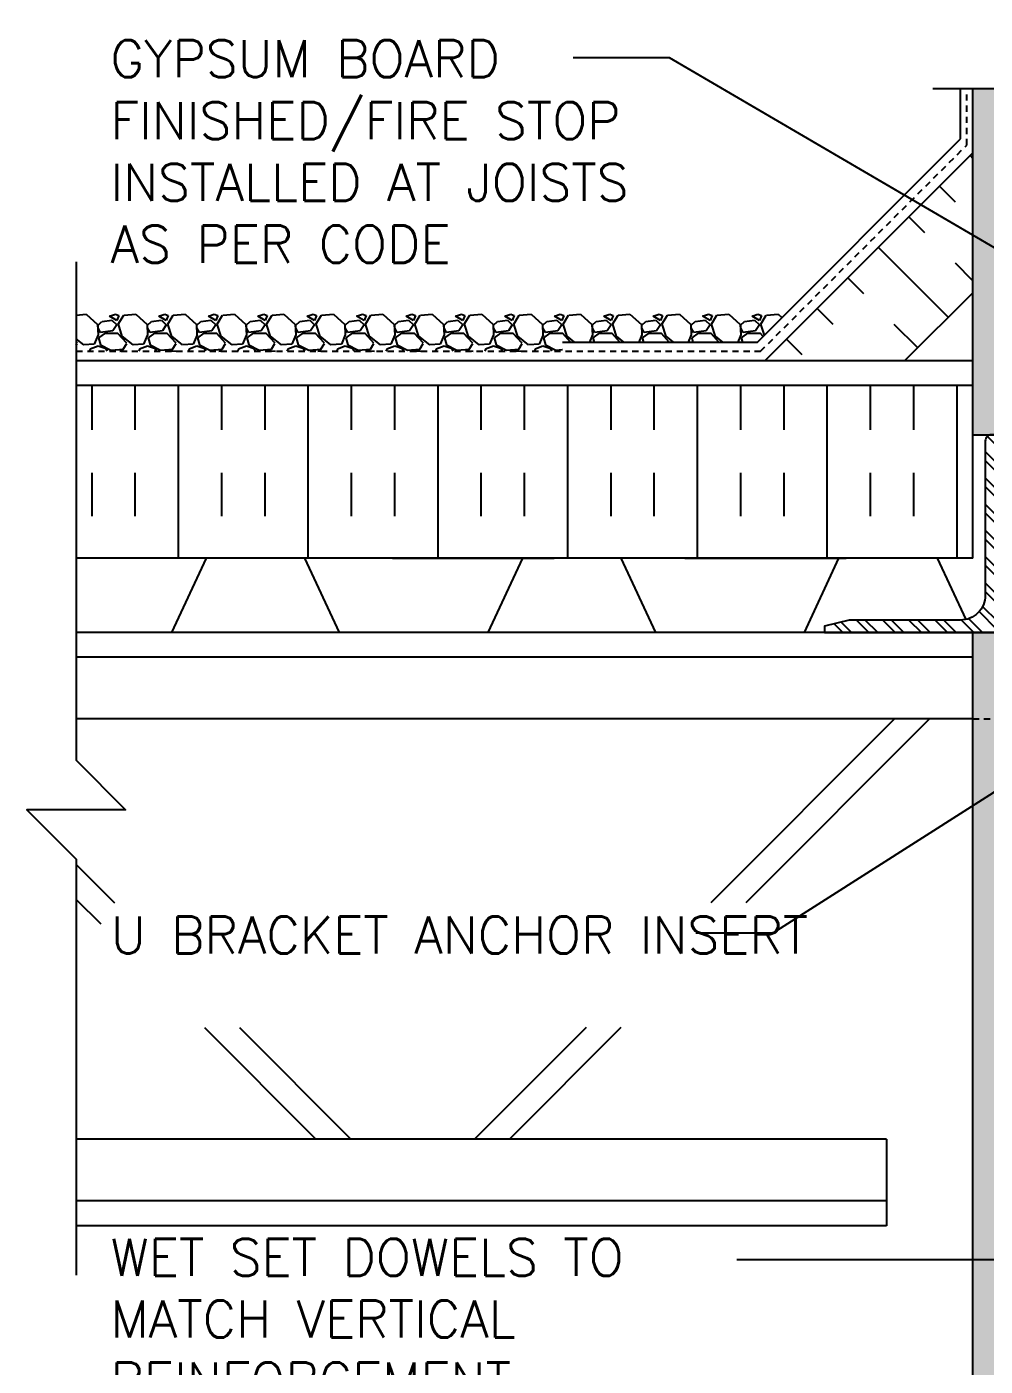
# Model space of a CAD drawing. Header units: inches. Extents: x 378 to 484, y 176 to 258.
# Drawn here: x 429.06 to 448.45, y 205.05 to 232.15 of the extents above; entities that cross this region are included whole.
import ezdxf

# ---------------------------------------------------------------- set-up
doc = ezdxf.new("R2010")
doc.units = ezdxf.units.IN
doc.header["$LTSCALE"] = 0.5
doc.header["$MEASUREMENT"] = 0
doc.linetypes.add('DASHED2', pattern=[0.375, 0.25, -0.125])
doc.linetypes.add('HIDDEN2', pattern=[0.1875, 0.125, -0.0625])
for name, color, linetype in [('HATCH', 12, 'Continuous'), ('line25', 2, 'Continuous'), ('LINE50', 5, 'Continuous'), ('LINE9', 9, 'Continuous'), ('TEXT', 4, 'Continuous')]:
    doc.layers.add(name, color=color, linetype=linetype)
doc.styles.add('DIM', font='romans.shx', dxfattribs={"width": 0.7})
doc.styles.add('ROMANS', font='romans.shx', dxfattribs={"height": 1.125})
doc.dimstyles.new('ext_12', dxfattribs={"dimscale": 12, "dimtxt": 0.09375, "dimasz": 0.09375, "dimexe": 0.09375, "dimexo": 0.0625, "dimgap": 0.0625, "dimtad": 1, "dimdec": 1, "dimzin": 3, "dimdsep": 46, "dimlunit": 4, "dimtxsty": 'DIM', "dimcen": 0.09, "dimdle": 0.09375, "dimclrt": 4, "dimadec": 0, "dimazin": 0, "dimtfac": 1, "dimtdec": 1, "dimtmove": 2, "dimatfit": 3, "dimfxl": 1, "dimfrac": 2, "dimtolj": 1, "dimtzin": 0, "dimarcsym": 0})

msp = doc.modelspace()

# ---------------------------------------------------------------- hatches: boundary and pattern name
at = {"layer": 'HATCH'}
h = msp.add_hatch(dxfattribs=at)
h.set_pattern_fill('AR-SAND', color=256, scale=0.25, style=0)
h.set_pattern_definition([(37.5, (464.0632, 249.3617), (-0.0157483, 0.481706), [0, -0.38, 0, -0.425, 0, -0.40625]), (7.5, (464.0632, 249.3617), (0.442444, 0.705537), [0, -0.205, 0, -0.3425, 0, -0.13125]), (327.5, (463.7557, 249.3617), (0.7785355, 0.001415), [0, -0.125, 0, -0.45, 0, -0.5875]), (317.5, (463.7557, 249.3617), (0.751532, 0.219419), [0, -0.0625, 0, -0.295, 0, -0.3375])])
h.paths.add_polyline_path([(464.452, 250.124), (463.952, 250.124), (463.952, 248.389), (464.452, 248.389)])
h.paths.add_polyline_path([(448.702, 248.227), (448.702, 248.227), (448.202, 248.227), (448.202, 233.399), (448.702, 233.399), (448.702, 239.897)])
h.paths.add_polyline_path([(448.702, 250.124), (448.202, 250.124), (448.202, 248.389), (448.702, 248.389)])
h.paths.add_polyline_path([(464.452, 248.227), (463.952, 248.227), (463.952, 239.897), (463.952, 233.399), (464.452, 233.399)])
h.paths.add_polyline_path([(448.702, 230.897), (448.202, 230.897), (448.202, 223.897), (448.702, 223.897)])
h.paths.add_polyline_path([(464.452, 230.897), (463.952, 230.897), (463.952, 223.897), (464.452, 223.897)])
h = msp.add_hatch(dxfattribs=at)
h.set_pattern_fill('INSUL', color=256, scale=7, angle=45, style=0)
h.set_pattern_definition([(135, (555.505, 66.4958), (1.856155, 1.856155), []), (135, (556.1238, 67.1145), (1.856155, 1.856155), [0.875, -0.875]), (135, (556.7425, 67.7333), (1.856155, 1.856155), [0.875, -0.875])])
h.paths.add_polyline_path([(446.954, 225.522), (444.125, 225.522), (448.202, 229.599), (448.202, 226.77)])
h = msp.add_hatch(dxfattribs=at)
h.set_pattern_fill('INSUL', color=256, scale=7, angle=90, style=0)
h.set_pattern_definition([(90, (555.505, 66.4958), (2.625, 2e-16), []), (90, (556.38, 66.4958), (2.625, 2e-16), [0.875, -0.875]), (90, (557.255, 66.4958), (2.625, 2e-16), [0.875, -0.875])])
h.paths.add_polyline_path([(448.202, 224.897), (448.202, 221.397), (430.062, 221.397), (430.062, 224.897)])
h = msp.add_hatch(dxfattribs=at)
h.set_pattern_fill('ANSI32', color=256, style=0)
h.set_pattern_definition([(135, (567.7206, -35.1911), (0.26516504, 0.26516504), []), (135, (567.5438, -35.1911), (0.26516504, 0.26516504), [])])
h.paths.add_polyline_path([(447.952, 220.147), (445.702, 220.147), (445.202, 220.022), (445.202, 219.897), (448.702, 219.897), (448.702, 223.897), (448.577, 223.897, 0.414214), (448.452, 223.772), (448.452, 220.647, -0.414214)])
h = msp.add_hatch(dxfattribs=at)
h.set_pattern_fill('AR-SAND', color=256, scale=0.25, style=0)
h.set_pattern_definition([(142.5, (623.70745, -44.5531), (0.01574834, 0.48170594), [0, -0.38, 0, -0.425, 0, -0.40625]), (172.5, (623.70745, -44.5531), (-0.4424442, 0.7055365), [0, -0.205, 0, -0.3425, 0, -0.13125]), (212.5, (624.01495, -44.5531), (-0.77853547, 0.00141476), [0, -0.125, 0, -0.45, 0, -0.5875]), (222.5, (624.01495, -44.5531), (-0.7515317, 0.2194189), [0, -0.0625, 0, -0.295, 0, -0.3375])])
h.paths.add_polyline_path([(448.202, 219.897), (448.702, 219.897), (448.702, 203.838), (448.702, 194.838), (448.202, 194.838)])

# ---------------------------------------------------------------- linework, layer by layer
at = {"color": 192}
for p, q in [((431.99, 219.897), (430.062, 219.897)), ((438.389, 219.897), (435.389, 219.897)), ((444.788, 219.897), (441.788, 219.897))]:
    msp.add_line(p, q, dxfattribs=at)
at = {"layer": 'HATCH'}
for p, q in [((447.952, 229.879), (447.952, 230.897)), ((443.845, 225.772), (447.952, 229.879)), ((430.062, 226.318), (430.265, 226.335)), ((430.265, 226.336), (430.495, 226.126)), ((430.735, 226.296), (430.855, 226.336)), ((430.885, 226.206), (430.735, 226.296)), ((430.855, 226.335), (430.925, 226.305)), ((430.925, 226.306), (430.885, 226.206)), ((430.913, 226.136), (431.023, 226.316)), ((431.025, 226.315), (431.265, 226.335)), ((431.265, 226.336), (431.495, 226.126)), ((431.735, 226.296), (431.855, 226.336)), ((431.885, 226.206), (431.735, 226.296)), ((431.855, 226.335), (431.925, 226.305)), ((431.925, 226.306), (431.885, 226.206)), ((431.913, 226.136), (432.023, 226.316)), ((432.025, 226.315), (432.265, 226.335)), ((432.265, 226.336), (432.495, 226.126)), ((432.735, 226.296), (432.855, 226.336)), ((432.885, 226.206), (432.735, 226.296)), ((432.855, 226.335), (432.925, 226.305)), ((432.925, 226.306), (432.885, 226.206)), ((432.913, 226.136), (433.023, 226.316)), ((433.025, 226.315), (433.265, 226.335)), ((433.265, 226.336), (433.495, 226.126)), ((433.735, 226.296), (433.855, 226.336)), ((433.885, 226.206), (433.735, 226.296)), ((433.855, 226.335), (433.925, 226.305)), ((433.925, 226.306), (433.885, 226.206)), ((433.913, 226.136), (434.023, 226.316)), ((434.025, 226.315), (434.265, 226.335)), ((434.265, 226.336), (434.495, 226.126)), ((434.735, 226.296), (434.855, 226.336)), ((434.885, 226.206), (434.735, 226.296)), ((434.855, 226.335), (434.925, 226.305)), ((434.925, 226.306), (434.885, 226.206)), ((434.913, 226.136), (435.023, 226.316)), ((435.025, 226.315), (435.265, 226.335)), ((435.265, 226.336), (435.495, 226.126)), ((435.735, 226.296), (435.855, 226.336)), ((435.885, 226.206), (435.735, 226.296)), ((435.855, 226.335), (435.925, 226.305)), ((435.925, 226.306), (435.885, 226.206)), ((435.913, 226.136), (436.023, 226.316)), ((436.025, 226.315), (436.265, 226.335)), ((436.265, 226.336), (436.495, 226.126)), ((436.735, 226.296), (436.855, 226.336)), ((436.885, 226.206), (436.735, 226.296)), ((436.855, 226.335), (436.925, 226.305)), ((436.925, 226.306), (436.885, 226.206)), ((436.913, 226.136), (437.023, 226.316)), ((437.025, 226.315), (437.265, 226.335)), ((437.265, 226.336), (437.495, 226.126)), ((437.735, 226.296), (437.855, 226.336)), ((437.885, 226.206), (437.735, 226.296)), ((437.855, 226.335), (437.925, 226.305)), ((437.925, 226.306), (437.885, 226.206)), ((437.913, 226.136), (438.023, 226.316)), ((438.025, 226.315), (438.265, 226.335)), ((438.265, 226.336), (438.495, 226.126)), ((438.735, 226.296), (438.855, 226.336)), ((438.885, 226.206), (438.735, 226.296)), ((438.855, 226.335), (438.925, 226.305)), ((438.925, 226.306), (438.885, 226.206)), ((438.913, 226.136), (439.023, 226.316)), ((439.025, 226.315), (439.265, 226.335)), ((439.265, 226.336), (439.495, 226.126)), ((439.735, 226.296), (439.855, 226.336)), ((439.885, 226.206), (439.735, 226.296)), ((439.855, 226.335), (439.925, 226.305)), ((439.925, 226.306), (439.885, 226.206)), ((439.913, 226.136), (440.023, 226.316)), ((440.025, 226.315), (440.265, 226.335)), ((440.265, 226.336), (440.495, 226.126)), ((440.735, 226.296), (440.855, 226.336)), ((440.885, 226.206), (440.735, 226.296)), ((440.855, 226.335), (440.925, 226.305)), ((440.925, 226.306), (440.885, 226.206)), ((440.913, 226.136), (441.023, 226.316)), ((441.025, 226.315), (441.265, 226.335)), ((441.265, 226.336), (441.495, 226.126)), ((441.735, 226.296), (441.855, 226.336)), ((441.885, 226.206), (441.735, 226.296)), ((441.855, 226.335), (441.925, 226.305)), ((441.925, 226.306), (441.885, 226.206)), ((441.913, 226.136), (442.023, 226.316)), ((442.025, 226.315), (442.265, 226.335)), ((442.265, 226.336), (442.495, 226.126)), ((442.735, 226.296), (442.855, 226.336)), ((442.885, 226.206), (442.735, 226.296)), ((442.855, 226.335), (442.925, 226.305)), ((442.925, 226.306), (442.885, 226.206)), ((442.913, 226.136), (443.023, 226.316)), ((443.025, 226.315), (443.265, 226.335)), ((443.265, 226.336), (443.495, 226.126)), ((443.735, 226.296), (443.855, 226.336)), ((443.885, 226.206), (443.735, 226.296)), ((443.855, 226.335), (443.925, 226.305)), ((443.925, 226.306), (443.885, 226.206)), ((443.913, 226.136), (444.023, 226.316)), ((444.025, 226.315), (444.265, 226.335)), ((444.265, 226.336), (444.34, 226.267)), ((430.495, 226.126), (430.505, 225.916)), ((430.503, 226.114), (430.583, 226.184)), ((430.505, 226.056), (430.505, 226.116)), ((430.555, 225.966), (430.505, 226.056)), ((430.805, 225.995), (430.555, 225.965)), ((430.584, 226.186), (430.784, 226.216)), ((430.785, 226.216), (430.885, 226.116)), ((430.885, 226.116), (430.805, 225.996)), ((430.995, 225.886), (430.915, 226.136)), ((431.495, 226.126), (431.505, 225.916)), ((431.503, 226.114), (431.583, 226.184)), ((431.505, 226.056), (431.505, 226.116)), ((431.555, 225.966), (431.505, 226.056)), ((431.805, 225.995), (431.555, 225.965)), ((431.584, 226.186), (431.784, 226.216)), ((431.785, 226.216), (431.885, 226.116)), ((431.885, 226.116), (431.805, 225.996)), ((431.995, 225.886), (431.915, 226.136)), ((432.495, 226.126), (432.505, 225.916)), ((432.503, 226.114), (432.583, 226.184)), ((432.505, 226.056), (432.505, 226.116)), ((432.555, 225.966), (432.505, 226.056)), ((432.805, 225.995), (432.555, 225.965)), ((432.584, 226.186), (432.784, 226.216)), ((432.785, 226.216), (432.885, 226.116)), ((432.885, 226.116), (432.805, 225.996)), ((432.995, 225.886), (432.915, 226.136)), ((433.495, 226.126), (433.505, 225.916)), ((433.503, 226.114), (433.583, 226.184)), ((433.505, 226.056), (433.505, 226.116)), ((433.555, 225.966), (433.505, 226.056)), ((433.805, 225.995), (433.555, 225.965)), ((433.584, 226.186), (433.784, 226.216)), ((433.785, 226.216), (433.885, 226.116)), ((433.885, 226.116), (433.805, 225.996)), ((433.995, 225.886), (433.915, 226.136)), ((434.495, 226.126), (434.505, 225.916)), ((434.503, 226.114), (434.583, 226.184)), ((434.505, 226.056), (434.505, 226.116)), ((434.555, 225.966), (434.505, 226.056)), ((434.805, 225.995), (434.555, 225.965)), ((434.584, 226.186), (434.784, 226.216)), ((434.785, 226.216), (434.885, 226.116)), ((434.885, 226.116), (434.805, 225.996)), ((434.995, 225.886), (434.915, 226.136)), ((435.495, 226.126), (435.505, 225.916)), ((435.503, 226.114), (435.583, 226.184)), ((435.505, 226.056), (435.505, 226.116)), ((435.555, 225.966), (435.505, 226.056)), ((435.805, 225.995), (435.555, 225.965)), ((435.584, 226.186), (435.784, 226.216)), ((435.785, 226.216), (435.885, 226.116)), ((435.885, 226.116), (435.805, 225.996)), ((435.995, 225.886), (435.915, 226.136)), ((436.495, 226.126), (436.505, 225.916)), ((436.503, 226.114), (436.583, 226.184)), ((436.505, 226.056), (436.505, 226.116)), ((436.555, 225.966), (436.505, 226.056)), ((436.805, 225.995), (436.555, 225.965)), ((436.584, 226.186), (436.784, 226.216)), ((436.785, 226.216), (436.885, 226.116)), ((436.885, 226.116), (436.805, 225.996)), ((436.995, 225.886), (436.915, 226.136)), ((437.495, 226.126), (437.505, 225.916)), ((437.503, 226.114), (437.583, 226.184)), ((437.505, 226.056), (437.505, 226.116)), ((437.555, 225.966), (437.505, 226.056)), ((437.805, 225.995), (437.555, 225.965)), ((437.584, 226.186), (437.784, 226.216)), ((437.785, 226.216), (437.885, 226.116)), ((437.885, 226.116), (437.805, 225.996)), ((437.995, 225.886), (437.915, 226.136)), ((438.495, 226.126), (438.505, 225.916)), ((438.503, 226.114), (438.583, 226.184)), ((438.505, 226.056), (438.505, 226.116)), ((438.555, 225.966), (438.505, 226.056)), ((438.805, 225.995), (438.555, 225.965)), ((438.584, 226.186), (438.784, 226.216)), ((438.785, 226.216), (438.885, 226.116)), ((438.885, 226.116), (438.805, 225.996)), ((438.995, 225.886), (438.915, 226.136)), ((439.495, 226.126), (439.505, 225.916)), ((439.503, 226.114), (439.583, 226.184)), ((439.505, 226.056), (439.505, 226.116)), ((439.555, 225.966), (439.505, 226.056)), ((439.805, 225.995), (439.555, 225.965)), ((439.584, 226.186), (439.784, 226.216)), ((439.785, 226.216), (439.885, 226.116)), ((439.885, 226.116), (439.805, 225.996)), ((439.995, 225.886), (439.915, 226.136)), ((440.495, 226.126), (440.505, 225.916)), ((440.503, 226.114), (440.583, 226.184)), ((440.505, 226.056), (440.505, 226.116)), ((440.555, 225.966), (440.505, 226.056)), ((440.805, 225.995), (440.555, 225.965)), ((440.584, 226.186), (440.784, 226.216)), ((440.785, 226.216), (440.885, 226.116)), ((440.885, 226.116), (440.805, 225.996)), ((440.995, 225.886), (440.915, 226.136)), ((441.495, 226.126), (441.505, 225.916)), ((441.503, 226.114), (441.583, 226.184)), ((441.505, 226.056), (441.505, 226.116)), ((441.555, 225.966), (441.505, 226.056)), ((441.805, 225.995), (441.555, 225.965)), ((441.584, 226.186), (441.784, 226.216)), ((441.785, 226.216), (441.885, 226.116)), ((441.885, 226.116), (441.805, 225.996)), ((441.995, 225.886), (441.915, 226.136)), ((442.495, 226.126), (442.505, 225.916)), ((442.503, 226.114), (442.583, 226.184)), ((442.505, 226.056), (442.505, 226.116)), ((442.555, 225.966), (442.505, 226.056)), ((442.805, 225.995), (442.555, 225.965)), ((442.584, 226.186), (442.784, 226.216)), ((442.785, 226.216), (442.885, 226.116)), ((442.885, 226.116), (442.805, 225.996)), ((442.995, 225.886), (442.915, 226.136)), ((443.495, 226.126), (443.505, 225.916)), ((443.503, 226.114), (443.583, 226.184)), ((443.505, 226.056), (443.505, 226.116)), ((443.555, 225.966), (443.505, 226.056)), ((443.805, 225.995), (443.555, 225.965)), ((443.584, 226.186), (443.784, 226.216)), ((443.785, 226.216), (443.885, 226.116)), ((443.885, 226.116), (443.805, 225.996)), ((443.986, 225.913), (443.915, 226.136)), ((430.215, 225.717), (430.062, 225.835)), ((430.085, 225.746), (430.062, 225.771)), ((430.062, 225.709), (430.083, 225.745)), ((430.426, 225.725), (430.216, 225.715)), ((430.506, 225.918), (430.426, 225.728)), ((430.645, 225.948), (430.515, 225.858)), ((430.515, 225.856), (430.555, 225.716)), ((430.555, 225.715), (430.765, 225.605)), ((430.905, 225.946), (430.645, 225.946)), ((431.085, 225.746), (430.905, 225.946)), ((431.215, 225.717), (430.995, 225.887)), ((431.013, 225.625), (431.083, 225.745)), ((431.426, 225.725), (431.216, 225.715)), ((431.506, 225.918), (431.426, 225.728)), ((431.645, 225.948), (431.515, 225.858)), ((431.515, 225.856), (431.555, 225.716)), ((431.555, 225.715), (431.765, 225.605)), ((431.905, 225.946), (431.645, 225.946)), ((432.085, 225.746), (431.905, 225.946)), ((432.215, 225.717), (431.995, 225.887)), ((432.013, 225.625), (432.083, 225.745)), ((432.426, 225.725), (432.216, 225.715)), ((432.506, 225.918), (432.426, 225.728)), ((432.645, 225.948), (432.515, 225.858)), ((432.515, 225.856), (432.555, 225.716)), ((432.555, 225.715), (432.765, 225.605)), ((432.905, 225.946), (432.645, 225.946)), ((433.085, 225.746), (432.905, 225.946)), ((433.215, 225.717), (432.995, 225.887)), ((433.013, 225.625), (433.083, 225.745)), ((433.426, 225.725), (433.216, 225.715)), ((433.506, 225.918), (433.426, 225.728)), ((433.645, 225.948), (433.515, 225.858)), ((433.515, 225.856), (433.555, 225.716)), ((433.555, 225.715), (433.765, 225.605)), ((433.905, 225.946), (433.645, 225.946)), ((434.085, 225.746), (433.905, 225.946)), ((434.215, 225.717), (433.995, 225.887)), ((434.013, 225.625), (434.083, 225.745)), ((434.426, 225.725), (434.216, 225.715)), ((434.506, 225.918), (434.426, 225.728)), ((434.645, 225.948), (434.515, 225.858)), ((434.515, 225.856), (434.555, 225.716)), ((434.555, 225.715), (434.765, 225.605)), ((434.905, 225.946), (434.645, 225.946)), ((435.085, 225.746), (434.905, 225.946)), ((435.215, 225.717), (434.995, 225.887)), ((435.014, 225.625), (435.084, 225.745)), ((435.426, 225.725), (435.216, 225.715)), ((435.506, 225.918), (435.426, 225.728)), ((435.645, 225.948), (435.515, 225.858)), ((435.515, 225.856), (435.555, 225.716)), ((435.555, 225.715), (435.765, 225.605)), ((435.905, 225.946), (435.645, 225.946)), ((436.085, 225.746), (435.905, 225.946)), ((436.215, 225.717), (435.995, 225.887)), ((436.014, 225.625), (436.084, 225.745)), ((436.426, 225.725), (436.216, 225.715)), ((436.506, 225.918), (436.426, 225.728)), ((436.645, 225.948), (436.515, 225.858)), ((436.515, 225.856), (436.555, 225.716)), ((436.555, 225.715), (436.765, 225.605)), ((436.905, 225.946), (436.645, 225.946)), ((437.085, 225.746), (436.905, 225.946)), ((437.215, 225.717), (436.995, 225.887)), ((437.014, 225.625), (437.084, 225.745)), ((437.426, 225.725), (437.216, 225.715)), ((437.506, 225.918), (437.426, 225.728)), ((437.645, 225.948), (437.515, 225.858)), ((437.515, 225.856), (437.555, 225.716)), ((437.555, 225.715), (437.765, 225.605)), ((437.905, 225.946), (437.645, 225.946)), ((438.085, 225.746), (437.905, 225.946)), ((438.215, 225.717), (437.995, 225.887)), ((438.014, 225.625), (438.084, 225.745)), ((438.426, 225.725), (438.216, 225.715)), ((438.506, 225.918), (438.426, 225.728)), ((438.645, 225.948), (438.515, 225.858)), ((438.515, 225.856), (438.555, 225.716)), ((438.555, 225.715), (438.765, 225.605)), ((438.905, 225.946), (438.645, 225.946)), ((439.085, 225.746), (438.905, 225.946)), ((439.215, 225.717), (438.995, 225.887)), ((439.014, 225.625), (439.084, 225.745)), ((439.426, 225.725), (439.216, 225.715)), ((439.506, 225.918), (439.426, 225.728)), ((439.645, 225.948), (439.515, 225.858)), ((439.515, 225.856), (439.555, 225.716)), ((439.555, 225.715), (439.765, 225.605)), ((439.905, 225.946), (439.645, 225.946)), ((439.897, 225.772), (443.845, 225.772)), ((440.061, 225.772), (439.905, 225.946)), ((440.143, 225.772), (439.995, 225.887)), ((440.506, 225.918), (440.445, 225.772)), ((440.645, 225.948), (440.515, 225.858)), ((440.515, 225.856), (440.539, 225.772)), ((440.905, 225.946), (440.645, 225.946)), ((441.061, 225.772), (440.905, 225.946)), ((441.144, 225.772), (440.995, 225.887)), ((441.506, 225.918), (441.445, 225.772)), ((441.645, 225.948), (441.515, 225.858)), ((441.515, 225.856), (441.539, 225.772)), ((441.905, 225.946), (441.645, 225.946)), ((442.061, 225.772), (441.905, 225.946)), ((442.144, 225.772), (441.995, 225.887)), ((442.506, 225.918), (442.445, 225.772)), ((442.645, 225.948), (442.515, 225.858)), ((442.515, 225.856), (442.539, 225.772)), ((442.905, 225.946), (442.645, 225.946)), ((443.061, 225.772), (442.905, 225.946)), ((443.144, 225.772), (442.995, 225.887)), ((443.506, 225.918), (443.445, 225.772)), ((443.645, 225.948), (443.515, 225.858)), ((443.515, 225.856), (443.539, 225.772)), ((443.905, 225.946), (443.645, 225.946)), ((443.959, 225.886), (443.905, 225.946)), ((430.062, 225.588), (430.095, 225.584)), ((430.345, 225.626), (430.326, 225.584)), ((430.505, 225.686), (430.345, 225.626)), ((430.665, 225.636), (430.505, 225.686)), ((430.687, 225.584), (430.665, 225.636)), ((430.766, 225.608), (431.016, 225.628)), ((430.947, 225.584), (430.995, 225.596)), ((430.994, 225.595), (431.095, 225.584)), ((431.345, 225.626), (431.326, 225.584)), ((431.505, 225.686), (431.345, 225.626)), ((431.665, 225.636), (431.505, 225.686)), ((431.687, 225.584), (431.665, 225.636)), ((431.766, 225.608), (432.016, 225.628)), ((431.947, 225.584), (431.995, 225.596)), ((431.994, 225.595), (432.095, 225.584)), ((432.345, 225.626), (432.326, 225.584)), ((432.505, 225.686), (432.345, 225.626)), ((432.665, 225.636), (432.505, 225.686)), ((432.687, 225.584), (432.665, 225.636)), ((432.766, 225.608), (433.016, 225.628)), ((432.947, 225.584), (432.995, 225.596)), ((432.994, 225.595), (433.095, 225.584)), ((433.345, 225.626), (433.326, 225.584)), ((433.505, 225.686), (433.345, 225.626)), ((433.665, 225.636), (433.505, 225.686)), ((433.687, 225.584), (433.665, 225.636)), ((433.766, 225.608), (434.016, 225.628)), ((433.947, 225.584), (433.995, 225.596)), ((433.994, 225.595), (434.095, 225.584)), ((434.345, 225.626), (434.326, 225.584)), ((434.505, 225.686), (434.345, 225.626)), ((434.665, 225.636), (434.505, 225.686)), ((434.687, 225.584), (434.665, 225.636)), ((434.766, 225.608), (435.016, 225.628)), ((434.947, 225.584), (434.995, 225.596)), ((434.994, 225.595), (435.095, 225.584)), ((435.345, 225.626), (435.326, 225.584)), ((435.505, 225.686), (435.345, 225.626)), ((435.665, 225.636), (435.505, 225.686)), ((435.687, 225.584), (435.665, 225.636)), ((435.766, 225.608), (436.016, 225.628)), ((435.947, 225.584), (435.995, 225.596)), ((435.994, 225.595), (436.095, 225.584)), ((436.345, 225.626), (436.326, 225.584)), ((436.505, 225.686), (436.345, 225.626)), ((436.665, 225.636), (436.505, 225.686)), ((436.687, 225.584), (436.665, 225.636)), ((436.766, 225.608), (437.016, 225.628)), ((436.947, 225.584), (436.995, 225.596)), ((436.994, 225.595), (437.095, 225.584)), ((437.345, 225.626), (437.326, 225.584)), ((437.505, 225.686), (437.345, 225.626)), ((437.665, 225.636), (437.505, 225.686)), ((437.687, 225.584), (437.665, 225.636)), ((437.766, 225.608), (438.016, 225.628)), ((437.947, 225.584), (437.995, 225.596)), ((437.994, 225.595), (438.095, 225.584)), ((438.345, 225.626), (438.326, 225.584)), ((438.505, 225.686), (438.345, 225.626)), ((438.665, 225.636), (438.505, 225.686)), ((438.687, 225.584), (438.665, 225.636)), ((438.766, 225.608), (439.016, 225.628)), ((438.947, 225.584), (438.995, 225.596)), ((438.994, 225.595), (439.095, 225.584)), ((439.345, 225.626), (439.326, 225.584)), ((439.505, 225.686), (439.345, 225.626)), ((439.665, 225.636), (439.505, 225.686)), ((439.687, 225.584), (439.665, 225.636)), ((439.766, 225.608), (439.897, 225.618)), ((439.897, 225.647), (439.897, 225.647))]:
    msp.add_line(p, q, dxfattribs=at)
at = {"layer": 'HATCH', "linetype": 'HIDDEN2', "ltscale": 2}
msp.add_line((448.202, 218.147), (451.327, 218.147), dxfattribs=at)
at = {"layer": 'line25'}
for p, q in [((448.202, 221.397), (448.202, 230.897)), ((444, 225.397), (448.202, 229.599)), ((446.829, 225.397), (448.202, 226.77)), ((448.202, 223.897), (448.702, 223.897)), ((447.952, 221.397), (430.062, 221.397)), ((448.202, 221.397), (433.033, 221.397)), ((436.462, 221.397), (439.732, 221.397)), ((442.372, 221.397), (445.642, 221.397)), ((448.702, 219.897), (430.062, 219.897)), ((448.202, 219.397), (430.062, 219.397)), ((448.202, 218.147), (430.062, 218.147)), ((446.62, 218.147), (442.901, 214.428)), ((447.327, 218.147), (443.608, 214.428)), ((430.062, 215.205), (430.839, 214.428)), ((430.062, 214.498), (430.56, 214)), ((432.656, 211.903), (434.913, 209.647)), ((433.363, 211.903), (435.62, 209.647)), ((440.376, 211.903), (438.12, 209.647)), ((441.083, 211.903), (438.827, 209.647)), ((446.452, 209.647), (430.062, 209.647)), ((446.452, 209.647), (446.452, 207.897)), ((446.452, 208.397), (430.062, 208.397)), ((446.452, 207.897), (430.062, 207.897))]:
    msp.add_line(p, q, dxfattribs=at)
msp.add_lwpolyline([(430.062, 224.897), (448.202, 224.897)], dxfattribs=at)
at = {"layer": 'line25', "color": 192}
for points in [[(435.389, 219.897), (434.689, 221.397), (432.689, 221.397), (431.99, 219.897)], [(441.788, 219.897), (441.088, 221.397), (439.088, 221.397), (438.389, 219.897)], [(448.064, 220.16), (447.487, 221.397), (445.487, 221.397), (444.788, 219.897)]]:
    msp.add_lwpolyline(points, dxfattribs=at)
at = {"layer": 'LINE50', "color": 9, "linetype": 'DASHED2'}
for p, q in [((448.077, 229.754), (448.077, 230.897)), ((443.907, 225.584), (448.077, 229.754)), ((430.062, 225.584), (443.907, 225.584))]:
    msp.add_line(p, q, dxfattribs=at)
at = {"layer": 'LINE50', "color": 9}
msp.add_line((448.202, 194.899), (448.202, 219.897), dxfattribs=at)
at = {"layer": 'LINE9'}
msp.add_line((447.389, 230.897), (455.546, 230.897), dxfattribs=at)
for points in [[(430.062, 227.397), (430.062, 217.311), (431.062, 216.311), (430.062, 216.311), (429.062, 216.311), (430.062, 215.311), (430.062, 206.897)], [(430.062, 225.397), (448.202, 225.397)]]:
    msp.add_lwpolyline(points, dxfattribs=at)
msp.add_lwpolyline([(445.202, 219.897), (448.702, 219.897), (448.702, 223.897), (448.577, 223.897, 0.414214), (448.452, 223.772), (448.452, 220.647, -0.414214), (447.952, 220.147), (445.702, 220.147), (445.202, 220.022)], format="xyb", close=True, dxfattribs=at)

# ---------------------------------------------------------------- texts
at = {"layer": 'TEXT', "char_height": 0.75, "attachment_point": 1, "style": 'ROMANS'}
for s, insert, width in [('\\A1;{\\C4;GYPSUM BOARD FINISHED/FIRE STOP INSTALLED AT JOISTS AS PER CODE}', (430.757, 231.877), 12.44051), ('U BRACKET ANCHOR INSERT', (430.761, 214.15), 13.68504), ('\\A1;{\\C4;WET SET DOWELS TO MATCH VERTICAL REINFORCEMENT BETWEEN POUR OR AS SPECIFIED}', (430.757, 207.633), 12.44051)]:
    msp.add_mtext(s, dxfattribs=dict(at, insert=insert, width=width))

# ---------------------------------------------------------------- leaders
at = {"layer": 'TEXT'}
for points, override in [([(461.952, 222.897), (444.403, 235.443), (442.162, 235.443)], {"dimtad": 0}), ([(461.952, 219.897), (442.064, 231.518), (440.117, 231.518)], {"dimgap": 0.0625, "dimtad": 0}), ([(451.692, 218.623), (444.158, 213.814), (442.599, 213.814)], {"dimgap": 0.0625, "dimtad": 0}), ([(454.01, 207.203), (445.395, 207.203), (443.427, 207.203)], {"dimgap": 0.0625, "dimtad": 0})]:
    msp.add_leader(points, dimstyle='ext_12', override=override, dxfattribs=at)

doc.saveas('drawing.dxf')
